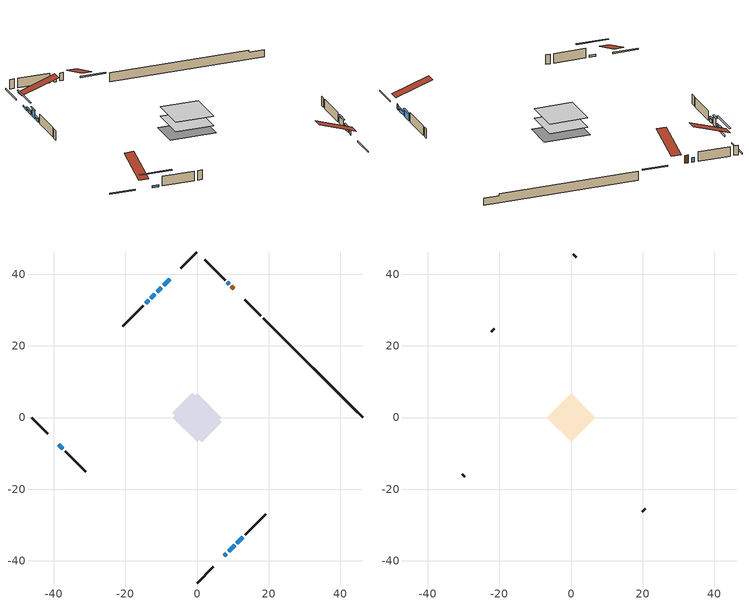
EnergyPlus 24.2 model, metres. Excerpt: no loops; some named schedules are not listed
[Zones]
conditioned space
 floor adiabatic (AdiabaticFloorConstruction): -6.8,0 0,6.8 6.8,0 0,-6.8 z0.61
 floor foundation (Slab1 construction): -6.92,1.27 -1.27,6.92 6.92,-1.27 1.27,-6.92 z-1.74
 wall outside (RimJoist1 construction): 0,-46.19 4.57,-41.62 / -46.19,0 -41.62,-4.57 / 0,46.19 -4.57,41.62 / 17.86,28.33 13.29,32.9 z0.61:0.91
 wall outside (AdiabaticWallConstruction 1): 10.23,35.96 9.6,36.59 z0.61:2.64
 wall outside (AdiabaticWallConstruction): 8.94,37.25 8.51,37.68 / 7.62,-38.56 8.21,-37.98 z0.61:1.83; -7.63,38.56 -9.3,36.89 / -38.56,-7.62 -37.45,-8.74 z0.61:1.09; -9.95,36.23 -11.14,35.05 / -13.53,32.66 -14.34,31.85 / 8.87,-37.32 10.48,-35.7 z0.61:1.47; -11.79,34.39 -12.87,33.31 z0.61:2.69; 11.14,-35.05 12.83,-33.36 z0.61:2.34
 wall outside (Wall1 construction): 13.48,-32.7 19.22,-26.97 / -36.79,-9.4 -31.06,-15.13 / -14.99,31.19 -20.73,25.46 / 7.85,38.33 2.12,44.07 z0.61:3.05
 wall foundation (FoundationWall1 construction): 18.51,27.67,-1.74 18.51,27.67,0.61 43.42,2.77,0.61 43.42,2.77,0.13 46.19,0,0.13 46.19,0,-1.74
 window (WindowConstruction 5): 8.94,37.25 8.51,37.68 z0.61:1.83
 window (WindowConstruction 7): -7.63,38.56 -9.3,36.89 z0.61:1.09
 window (WindowConstruction 8): -38.56,-7.63 -37.45,-8.74 z0.61:1.09
 window (WindowConstruction 6): 7.63,-38.56 8.21,-37.98 z0.61:1.83
 window (WindowConstruction): -9.95,36.23 -11.14,35.05 z0.61:1.47
 window (WindowConstruction 1): -11.79,34.39 -12.87,33.31 z0.61:2.69
 window (WindowConstruction 2): -13.53,32.66 -14.34,31.85 z0.61:1.47
 window (WindowConstruction 3): 8.87,-37.32 10.48,-35.7 z0.61:1.47
 window (WindowConstruction 4): 11.14,-35.05 12.83,-33.36 z0.61:2.34
 door (Door): 10.23,35.96 9.6,36.59 z0.61:2.64
 ceiling adiabatic (AdiabaticFloorConstruction): 0,-6.8 6.8,0 0,6.8 -6.8,0 z0.61
attic - vented
 floor to conditioned space (Floor1 construction Reversed): -6.8,0 0,6.8 6.8,0 0,-6.8 z3.05
 wall outside (Wall2 construction): 19.88,-26.31 20.68,-25.51 / -30.4,-15.79 -29.6,-16.59 / -21.38,24.8 -22.19,24 / 1.46,44.73 0.66,45.53 z0.61:3.05
 roof outside (Roof1 construction): 6.97,-39.22,3.05 0.35,-32.59,6.17 -1.4,-34.34,6.17 5.22,-40.96,3.05; -39.22,-6.97,3.05 -32.59,-0.35,6.17 -34.34,1.4,6.17 -40.96,-5.22,3.05; -6.97,39.22,3.05 -0.35,32.59,6.17 1.4,34.34,6.17 -5.22,40.96,3.05; 10.89,35.3,3.05 4.26,28.68,6.17 6.01,26.93,6.17 12.63,33.55,3.05
shading: -11.23,34.95 -5.69,40.5 -5.95,40.76 -11.49,35.21 z3.83; -35.08,-11.11 -40.93,-5.26 -41.19,-5.52 -35.34,-11.37 z4.44; -11.35,34.84 -9.74,36.45 -10,36.71 -11.61,35.1 z1.77; -13.08,33.1 -11.58,34.6 -11.84,34.86 -13.34,33.36 z2.99; -14.55,31.64 -13.32,32.87 -13.58,33.13 -14.81,31.9 z1.77; 10.69,-35.49 8.66,-37.53 8.92,-37.79 10.95,-35.75 z1.77; 13.04,-33.15 10.93,-35.26 11.19,-35.52 13.3,-33.41 z2.64
[Building]
Building 1: Terrain=Suburbs
[Site:Location]
Mont Joli AP_QC: Latitude {deg}=48.61; Longitude {deg}=-68.21; Time Zone {hr}=-5; Elevation {m}=52; Keep Site Location Information=Yes
[Site:GroundTemperature:Shallow]
-0.843868, -3.04892, -3.2255, -2.1791, 2.02165, 6.20283, 9.82768, 12.1239, 12.319, 10.4514, 6.91898, 2.86606
[Site:WaterMainsTemperature]
Calculation Method=Schedule; Temperature Schedule=mains temperature schedule
[Material] Roughness=Rough; Thermal Absorptance=0.9
Name | Thickness {m} | Conductivity {W/m-K} | Density {kg/m3} | Specific Heat {J/kg-K} | Solar Absorptance | Visible Absorptance
asphalt or fiberglass shingles | 0.00635 | 0.162714 | 1121.4 | 1465.45 | 0.4 | 0.4
ceiling loosefill ins | 0.169333 | 0.0480833 | 16.02 | 1046.75 | 0.7 | 0.7
ceiling stud and cavity | 0.1397 | 0.117189 | 65.682 | 1177.47 | 0.7 | 0.7
concrete 4.0 in. | 0.1016 | 1.803125 | 2242.8 | 837.4 | 0.7 | 0.7
concrete 8.0 in. | 0.2032 | 1.803125 | 2242.8 | 837.4 | 0.7 | 0.7
door material | 0.04445 | 0.0451087 | 512.64 | 1214.23 | 0.7 | 0.7
exterior vertical ins | 0.0421978 | 0.029427 | 32.04 | 1214.23 | 0.7 | 0.7
floor covering | 0.0127 | 0.0433444 | 54.468 | 1339.84 | 0.6 | 0.6
floor rigid ins; wall rigid ins | 0.512978 | 0.029427 | 32.04 | 1214.23 | 0.7 | 0.7
floor stud and cavity | 0.1397 | 1.75129 | 37.0049 | 1207.88 | 0.7 | 0.7
furniture material conditioned space 1 | 0.1524 | 0.115458 | 640.8 | 1214.23 | 0.6 | 0.6
gypsum board | 0.0127 | 0.160291 | 801 | 837.4 | 0.6 | 0.6
gypsum board 1 | 0.0127 | 0.160291 | 801 | 837.4 | 0.7 | 0.7
osb sheathing 0.5 in. | 0.0127 | 0.115458 | 512.64 | 1214.23 | 0.7 | 0.7
osb sheathing 0.75 in. | 0.01905 | 0.115458 | 512.64 | 1214.23 | 0.7 | 0.7
osb sheathing 2.0 in. | 0.0508 | 0.115458 | 512.64 | 1214.23 | 0.7 | 0.7
rim joist rigid ins | 0.051816 | 0.029427 | 32.04 | 1214.23 | 0.7 | 0.7
rim joist stud and cavity | 0.0508 | 0.0347766 | 125.044 | 1163.47 | 0.6 | 0.6
wall stud and cavity | 0.1397 | 0.0840449 | 139.0536 | 1170.24 | 0.7 | 0.7
wall stud and cavity 1 | 0.0889 | 6.1454 | 50.32683 | 1063.81 | 0.6 | 0.6
wall stud and cavity 2 | 0.0889 | 0.380278 | 52.3479 | 1209.89 | 0.7 | 0.7
wall stud and cavity 3 | 0.0889 | 0.391764 | 83.0341 | 1211.67 | 0.7 | 0.7
wood siding | 0.0254 | 0.102417 | 544.68 | 1172.36 | 0.4 | 0.4
wood siding 1 | 0.00254 | 0.102417 | 544.68 | 1172.36 | 0.4 | 0.4
wood siding 2; wood siding 3; wood siding 4 | 0.0254 | 0.102417 | 544.68 | 1172.36 | 0.7 | 0.7
[WindowMaterial:SimpleGlazingSystem]
Name | U-Factor {W/m2-K} | Solar Heat Gain Coefficient
WindowMaterial | 1.92427 | 0.36
WindowMaterial 1 | 1.73349 | 0.43
WindowMaterial 2 | 1.87771 | 0.38
WindowMaterial 3 | 1.71021 | 0.44
WindowMaterial 4 | 2.96789 | 0.62
WindowMaterial 5 | 2.95937 | 0.63
WindowMaterial 6 | 2.06566 | 0.3
[Construction]
AdiabaticFloorConstruction: floor stud and cavity, floor rigid ins, osb sheathing 0.75 in., floor covering
AdiabaticWallConstruction: wood siding 3, wall rigid ins, wall stud and cavity 2, gypsum board
AdiabaticWallConstruction 1: wood siding 4, wall rigid ins, wall stud and cavity 2, gypsum board
Door: door material
Floor1 construction Reversed: gypsum board, ceiling stud and cavity, ceiling loosefill ins
FoundationWall1 construction: concrete 8.0 in., gypsum board 1
furniture construction conditioned space 1: furniture material conditioned space 1
PartitionWallConstruction: gypsum board, wall stud and cavity 3, gypsum board
RimJoist1 construction: wood siding 2, rim joist rigid ins, osb sheathing 2.0 in., rim joist stud and cavity
Roof1 construction: asphalt or fiberglass shingles
Slab1 construction: concrete 4.0 in.
Wall1 construction: wood siding, osb sheathing 0.5 in., wall stud and cavity, gypsum board
Wall2 construction: wood siding 1, wall stud and cavity 1
WindowConstruction: WindowMaterial
WindowConstruction 1: WindowMaterial 1
WindowConstruction 2; WindowConstruction 3: WindowMaterial 2
WindowConstruction 4: WindowMaterial 3
WindowConstruction 5: WindowMaterial 4
WindowConstruction 6: WindowMaterial 5
WindowConstruction 7; WindowConstruction 8: WindowMaterial 6
[Zone] Multiplier=1; Part of Total Floor Area=Yes
Name | Volume {m3}
attic - vented | 46.8804
conditioned space | 458.6
[Space]
Name | Zone | Volume {m3}
attic - vented 1 | attic - vented | 46.8804
conditioned space 1 | conditioned space | 458.6
[ZoneInfiltration:EffectiveLeakageArea]
infil attic - vented 1: Zone or Space=attic - vented 1; Schedule=Always On Discrete; Effective Air Leakage Area {cm2}=3217.04; Stack Coefficient=0.000386687; Wind Coefficient=1.32862e-05
[ZoneMixing]
whole house fan mix: Zone or Space=attic - vented; Schedule=Always On Continuous; Design Flow Rate Calculation Method=Flow/Zone; Design Flow Rate {m3/s}=0; Source Zone or Space=conditioned space
[SurfaceProperty:ExposedFoundationPerimeter]
Slab1: Exposed Perimeter Calculation Method=TotalExposedPerimeter; Total Exposed Perimeter {m}=39.136
[InternalMass] Zone or ZoneList=conditioned space; Space or SpaceList=conditioned space 1
Name | Construction | Surface Area {m2}
furniture mass conditioned space 1 | furniture construction conditioned space 1 | 73.9999
partition wall mass | PartitionWallConstruction | 185
[Lights]
interior lighting: Zone or ZoneList or Space or SpaceList=conditioned space 1; Schedule=interior lighting schedule; Design Level Calculation Method=LightingLevel; Lighting Level {W}=343.2; Return Air Fraction=0; Fraction Radiant=0.6; Fraction Visible=0.2; Fraction Replaceable=1
[People]
occupants: Zone or ZoneList or Space or SpaceList=conditioned space 1; Number of People Schedule=occupants schedule; Number of People Calculation Method=People; Number of People=3; Fraction Radiant=0.314171; Sensible Heat Fraction=0.56303; Activity Level Schedule=occupants activity schedule; Carbon Dioxide Generation Rate {m3/s-W}=0; Enable ASHRAE 55 Comfort Warnings=No; Mean Radiant Temperature Calculation Type=EnclosureAveraged
[ElectricEquipment] Zone or ZoneList or Space or SpaceList=conditioned space 1; Design Level Calculation Method=EquipmentLevel
Name | Schedule | Design Level {W} | Fraction Latent | Fraction Radiant | Fraction Lost
clothes dryer | clothes dryer schedule | 140.772 | 0.015 | 0.081 | 0.85
clothes washer | clothes washer schedule | 32.1985 | 0.03 | 0.162 | 0.7
cooking range | cooking range schedule | 215.147 | 0.08 | 0.432 | 0.2
dishwasher | dishwasher schedule | 66.8632 | 0.3 | 0.18 | 0.4
fridge | fridge schedule | 72.9452 | 0 | 0.6 | 0
mech vent bath fan 0 | mech vent bath fan 0 schedule | 100 | 0 | 0 | 1
mech vent house fan | mech vent house fan schedule | 0 | 0 | 0 | 1
mech vent house fan cfis | mech vent house fan cfis schedule | 0 | 0 | 0 | 0
mech vent range fan 0 | mech vent range fan 0 schedule | 150 | 0 | 0 | 1
misc plug loads | misc plug loads schedule | 494.7 | 0.045 | 0.513 | 0.1
whole house fan | Always On Discrete | 0 | 0 | 0 | 1
[OtherEquipment] Zone or ZoneList or Space or SpaceList=conditioned space 1; Design Level Calculation Method=EquipmentLevel
Name | Fuel Type | Schedule | Design Level {W} | Fraction Latent | Fraction Radiant | Fraction Lost
clothes dryer 1 | Electricity | clothes dryer schedule | 0 | 0.015 | 0.081 | 0.85
cooking range 1 | Electricity | cooking range schedule | 0 | 0.08 | 0.432 | 0.2
general water use latent | None | general water use schedule | 62.594 | 1 | 0 | 0
general water use sensible | None | general water use schedule | -61.6891 | 0 | 0.6 | 0
mech vent house fan latent load | None | Always On Discrete | 0 | 1 | 0 | 0
mech vent house fan sensible load | None | Always On Discrete | 0 | 0 | 0 | 0
water heater energy adjustment1 | Electricity | Always On Discrete | 0.01 | 0 | 0 | 1
[ZoneInfiltration:DesignFlowRate] Zone or ZoneList or Space or SpaceList=conditioned space 1; Schedule=Always On Discrete; Design Flow Rate Calculation Method=Flow/Zone; Design Flow Rate {m3/s}=0
infil flow; natural vent flow; whole house fan flow
[ZoneControl:Thermostat]
conditioned space Thermostat: Zone or ZoneList=conditioned space; Control Type Schedule=conditioned space Thermostat Schedule; Control 1=conditioned space temperature setpoint; Temperature Difference Between Cutout And Setpoint {deltaC}=0
[ZoneHVAC:Baseboard:Convective:Electric]
electric baseboard: Availability Schedule=Always On Discrete; Heating Design Capacity {W}=7361.95; Efficiency=1
[AirLoopHVAC:UnitarySystem]
unit heater unitary system: Control Type=Load; Controlling Zone or Thermostat Location=conditioned space; Dehumidification Control Type=None; Availability Schedule=Always On Discrete; Supply Fan=unit heater supply fan; Fan Placement=BlowThrough; Supply Air Fan Operating Mode Schedule=unit heater auto fan schedule; Heating Coil=unit heater htg coil; DX Heating Coil Sizing Ratio=1; Use DOAS DX Cooling Coil=No; Minimum Supply Air Temperature {C}=2; Latent Load Control=SensibleOnlyLoadControl; Cooling Supply Air Flow Rate Method=None; Heating Supply Air Flow Rate Method=SupplyAirFlowRate; Heating Supply Air Flow Rate {m3/s}=0.00141584; No Load Supply Air Flow Rate Method=SupplyAirFlowRate; No Load Supply Air Flow Rate {m3/s}=0; No Load Supply Air Flow Rate Control Set To Low Speed=Yes; Maximum Supply Air Temperature {C}=48.8889; Maximum Outdoor Dry-Bulb Temperature for Supplemental Heater Operation {C}=21; Ancillary On-Cycle Electric Power {W}=0; Ancillary Off-Cycle Electric Power {W}=0
[Fan:SystemModel]
unit heater supply fan: Availability Schedule=Always On Discrete; Design Maximum Air Flow Rate {m3/s}=0.00141584; Speed Control Method=Discrete; Electric Power Minimum Flow Rate Fraction=0.2; Design Pressure Rise {Pa}=500; Motor Efficiency=1; Motor In Air Stream Fraction=1; Design Electric Power Consumption {W}=Autosize; Design Power Sizing Method=PowerPerFlow; Electric Power Per Unit Flow Rate {W/(m3/s)}=28251.7; Electric Power Per Unit Flow Rate Per Unit Pressure {W/((m3/s)-Pa)}=1.66667; Fan Total Efficiency=0.7; Motor Loss Radiative Fraction=0; Number of Speeds=1; Speed Flow Fraction 1=1; Speed Electric Power Fraction 1=1
[Coil:Heating:Fuel]
unit heater htg coil: Availability Schedule=Always On Discrete; Fuel Type=OtherFuel1; Burner Efficiency=0.3; Nominal Capacity {W}=0.293071; On Cycle Parasitic Electric Load {W}=0; Off Cycle Parasitic Fuel Load {W}=0
[Zone equipment]
conditioned space: electric baseboard, unit heater unitary system
[Foundation:Kiva]
Foundation Kiva 1: Initial Indoor Air Temperature {C}=18; Wall Height Above Grade {m}=0.609996; Wall Depth Below Slab {m}=0.2032; Custom Block Material Name 1=exterior vertical ins; Custom Block Depth 1 {m}=2.350008; Custom Block X Position 1 {m}=0.2159; Custom Block Z Position 1 {m}=0
[Foundation:Kiva:Settings]
Soil Conductivity {W/m-K}=0.849921; Soil Density {kg/m3}=1842.3; Soil Specific Heat {J/kg-K}=418.7; Ground Solar Absorptivity=0.9; Ground Thermal Absorptivity=0.9; Ground Surface Roughness {m}=0.03; Far-Field Width {m}=40; Deep-Ground Boundary Condition=ZeroFlux; Deep-Ground Depth {m}=40; Minimum Cell Dimension {m}=0.2; Maximum Cell Growth Coefficient=3; Simulation Timestep=Timestep
[Exterior:Lights]
exterior lighting: Schedule=exterior lighting schedule; Design Level {W}=75.6
[EnergyManagementSystem:GlobalVariable]
infil_program_Qfan
infil_program_Qinf
natural_vent_program_Qnv
natural_vent_program_Qwhf
[EnergyManagementSystem:Sensor]
Name | Output:Variable or Output:Meter Index Key | Output:Variable or Output:Meter
airflow_gain | infil flow | Infiltration Sensible Heat Gain Energy
airflow_gain_1 | natural vent flow | Infiltration Sensible Heat Gain Energy
airflow_gain_2 | whole house fan flow | Infiltration Sensible Heat Gain Energy
airflow_loss | infil flow | Infiltration Sensible Heat Loss Energy
airflow_loss_1 | natural vent flow | Infiltration Sensible Heat Loss Energy
airflow_loss_2 | whole house fan flow | Infiltration Sensible Heat Loss Energy
clg_load_cond |  | Cooling:EnergyTransfer:Zone:CONDITIONED SPACE
clg_sp_s; clg_sp_s_1 | cooling setpoint | Schedule Value
clothes_dryer_exhaust_0_sch_s | clothes dryer exhaust 0 schedule | Schedule Value
conditioned_space_clg_unmet_s | conditioned space | Zone Cooling Setpoint Not Met Time
conditioned_space_htg_unmet_s | conditioned space | Zone Heating Setpoint Not Met Time
cool_season | cooling season schedule | Schedule Value
fridge_tin_s | conditioned space | Zone Mean Air Temperature
htg_load_cond |  | Heating:EnergyTransfer:Zone:CONDITIONED SPACE
htg_sp_s; htg_sp_s_1 | heating setpoint | Schedule Value
ig_ee_conv | clothes dryer | Electric Equipment Convective Heating Energy
ig_ee_conv_2 | cooking range | Electric Equipment Convective Heating Energy
ig_ee_conv_4 | fridge | Electric Equipment Convective Heating Energy
ig_ee_conv_5 | misc plug loads | Electric Equipment Convective Heating Energy
ig_ee_conv_6 | whole house fan | Electric Equipment Convective Heating Energy
ig_ee_rad | clothes dryer | Electric Equipment Radiant Heating Energy
ig_ee_rad_2 | cooking range | Electric Equipment Radiant Heating Energy
ig_ee_rad_4 | fridge | Electric Equipment Radiant Heating Energy
ig_ee_rad_5 | misc plug loads | Electric Equipment Radiant Heating Energy
ig_ee_rad_6 | whole house fan | Electric Equipment Radiant Heating Energy
ig_lgt_conv | interior lighting | Lights Convective Heating Energy
ig_lgt_rad | interior lighting | Lights Radiant Heating Energy
ig_lgt_vis | interior lighting | Lights Visible Radiation Heating Energy
ig_oe_conv | clothes dryer 1 | Other Equipment Convective Heating Energy
ig_oe_conv_1 | cooking range 1 | Other Equipment Convective Heating Energy
ig_oe_conv_2 | general water use latent | Other Equipment Convective Heating Energy
ig_oe_conv_3 | general water use sensible | Other Equipment Convective Heating Energy
ig_oe_conv_4 | water heater energy adjustment1 | Other Equipment Convective Heating Energy
ig_oe_rad | clothes dryer 1 | Other Equipment Radiant Heating Energy
ig_oe_rad_1 | cooking range 1 | Other Equipment Radiant Heating Energy
ig_oe_rad_2 | general water use latent | Other Equipment Radiant Heating Energy
ig_oe_rad_3 | general water use sensible | Other Equipment Radiant Heating Energy
ig_oe_rad_4 | water heater energy adjustment1 | Other Equipment Radiant Heating Energy
ig_ppl_conv | occupants | People Convective Heating Energy
ig_ppl_rad | occupants | People Radiant Heating Energy
im_conv | furniture mass conditioned space 1 | Surface Inside Face Convection Heat Gain Energy
im_conv_1 | partition wall mass | Surface Inside Face Convection Heat Gain Energy
im_ig | furniture mass conditioned space 1 | Surface Inside Face Internal Gains Radiation Heat Gain Energy
im_ig_1 | partition wall mass | Surface Inside Face Internal Gains Radiation Heat Gain Energy
im_lgt | furniture mass conditioned space 1 | Surface Inside Face Lights Radiation Heat Gain Energy
im_lgt_1 | partition wall mass | Surface Inside Face Lights Radiation Heat Gain Energy
im_sol | furniture mass conditioned space 1 | Surface Inside Face Solar Radiation Heat Gain Energy
im_sol_1 | partition wall mass | Surface Inside Face Solar Radiation Heat Gain Energy
im_surf | furniture mass conditioned space 1 | Surface Inside Face Net Surface Thermal Radiation Heat Gain Energy
im_surf_1 | partition wall mass | Surface Inside Face Net Surface Thermal Radiation Heat Gain Energy
mech_vent_bath_fan_0_sch_s | mech vent bath fan 0 schedule | Schedule Value
mech_vent_range_fan_0_sch_s | mech vent range fan 0 schedule | Schedule Value
mv_conv | mech vent bath fan 0 | Electric Equipment Convective Heating Energy
mv_conv_1 | mech vent house fan | Electric Equipment Convective Heating Energy
mv_conv_2 | mech vent house fan cfis | Electric Equipment Convective Heating Energy
mv_conv_3 | mech vent range fan 0 | Electric Equipment Convective Heating Energy
mv_conv_4 | mech vent house fan latent load | Other Equipment Convective Heating Energy
mv_conv_5 | mech vent house fan sensible load | Other Equipment Convective Heating Energy
mv_rad | mech vent bath fan 0 | Electric Equipment Radiant Heating Energy
mv_rad_1 | mech vent house fan | Electric Equipment Radiant Heating Energy
mv_rad_2 | mech vent house fan cfis | Electric Equipment Radiant Heating Energy
mv_rad_3 | mech vent range fan 0 | Electric Equipment Radiant Heating Energy
mv_rad_4 | mech vent house fan latent load | Other Equipment Radiant Heating Energy
mv_rad_5 | mech vent house fan sensible load | Other Equipment Radiant Heating Energy
natural_vent_s | natural vent schedule | Schedule Value
out_pb_s |  | Site Outdoor Air Barometric Pressure
out_wt_s |  | Site Outdoor Air Humidity Ratio
site_vw_s |  | Site Wind Speed
ss_back_out | Window1 | Surface Window Shortwave from Zone Back Out Window Heat Transfer Rate
ss_back_out_1 | Window10 | Surface Window Shortwave from Zone Back Out Window Heat Transfer Rate
ss_back_out_2 | Window13 | Surface Window Shortwave from Zone Back Out Window Heat Transfer Rate
ss_back_out_3 | Window2 | Surface Window Shortwave from Zone Back Out Window Heat Transfer Rate
ss_back_out_4 | Window3 | Surface Window Shortwave from Zone Back Out Window Heat Transfer Rate
ss_back_out_5 | Window5 | Surface Window Shortwave from Zone Back Out Window Heat Transfer Rate
ss_back_out_6 | Window6 | Surface Window Shortwave from Zone Back Out Window Heat Transfer Rate
ss_back_out_7 | Window7 | Surface Window Shortwave from Zone Back Out Window Heat Transfer Rate
ss_back_out_8 | Window9 | Surface Window Shortwave from Zone Back Out Window Heat Transfer Rate
ss_conv | Door1 | Surface Inside Face Convection Heat Gain Energy
ss_conv_1 | Window1 | Surface Inside Face Convection Heat Gain Energy
ss_conv_2 | Window10 | Surface Inside Face Convection Heat Gain Energy
ss_conv_3 | Window13 | Surface Inside Face Convection Heat Gain Energy
ss_conv_4 | Window2 | Surface Inside Face Convection Heat Gain Energy
ss_conv_5 | Window3 | Surface Inside Face Convection Heat Gain Energy
ss_conv_6 | Window5 | Surface Inside Face Convection Heat Gain Energy
ss_conv_7 | Window6 | Surface Inside Face Convection Heat Gain Energy
ss_conv_8 | Window7 | Surface Inside Face Convection Heat Gain Energy
ss_conv_9 | Window9 | Surface Inside Face Convection Heat Gain Energy
ss_ig | Door1 | Surface Inside Face Internal Gains Radiation Heat Gain Energy
ss_ig_1 | Window1 | Surface Inside Face Internal Gains Radiation Heat Gain Energy
ss_ig_2 | Window10 | Surface Inside Face Internal Gains Radiation Heat Gain Energy
ss_ig_3 | Window13 | Surface Inside Face Internal Gains Radiation Heat Gain Energy
ss_ig_4 | Window2 | Surface Inside Face Internal Gains Radiation Heat Gain Energy
ss_ig_5 | Window3 | Surface Inside Face Internal Gains Radiation Heat Gain Energy
ss_ig_6 | Window5 | Surface Inside Face Internal Gains Radiation Heat Gain Energy
ss_ig_7 | Window6 | Surface Inside Face Internal Gains Radiation Heat Gain Energy
ss_ig_8 | Window7 | Surface Inside Face Internal Gains Radiation Heat Gain Energy
ss_ig_9 | Window9 | Surface Inside Face Internal Gains Radiation Heat Gain Energy
ss_lgt | Door1 | Surface Inside Face Lights Radiation Heat Gain Energy
ss_sol | Door1 | Surface Inside Face Solar Radiation Heat Gain Energy
ss_surf | Door1 | Surface Inside Face Net Surface Thermal Radiation Heat Gain Energy
ss_surf_1 | Window1 | Surface Inside Face Net Surface Thermal Radiation Heat Gain Energy
ss_surf_2 | Window10 | Surface Inside Face Net Surface Thermal Radiation Heat Gain Energy
ss_surf_3 | Window13 | Surface Inside Face Net Surface Thermal Radiation Heat Gain Energy
ss_surf_4 | Window2 | Surface Inside Face Net Surface Thermal Radiation Heat Gain Energy
ss_surf_5 | Window3 | Surface Inside Face Net Surface Thermal Radiation Heat Gain Energy
ss_surf_6 | Window5 | Surface Inside Face Net Surface Thermal Radiation Heat Gain Energy
ss_surf_7 | Window6 | Surface Inside Face Net Surface Thermal Radiation Heat Gain Energy
ss_surf_8 | Window7 | Surface Inside Face Net Surface Thermal Radiation Heat Gain Energy
ss_surf_9 | Window9 | Surface Inside Face Net Surface Thermal Radiation Heat Gain Energy
ss_trans_in | Window1 | Surface Window Transmitted Solar Radiation Rate
ss_trans_in_1 | Window10 | Surface Window Transmitted Solar Radiation Rate
ss_trans_in_2 | Window13 | Surface Window Transmitted Solar Radiation Rate
ss_trans_in_3 | Window2 | Surface Window Transmitted Solar Radiation Rate
ss_trans_in_4 | Window3 | Surface Window Transmitted Solar Radiation Rate
ss_trans_in_5 | Window5 | Surface Window Transmitted Solar Radiation Rate
ss_trans_in_6 | Window6 | Surface Window Transmitted Solar Radiation Rate
ss_trans_in_7 | Window7 | Surface Window Transmitted Solar Radiation Rate
ss_trans_in_8 | Window9 | Surface Window Transmitted Solar Radiation Rate
ss_trans_out | Window1 | Surface Inside Face Initial Transmitted Diffuse Transmitted Out Window Solar Radiation Rate
ss_trans_out_1 | Window10 | Surface Inside Face Initial Transmitted Diffuse Transmitted Out Window Solar Radiation Rate
ss_trans_out_2 | Window13 | Surface Inside Face Initial Transmitted Diffuse Transmitted Out Window Solar Radiation Rate
ss_trans_out_3 | Window2 | Surface Inside Face Initial Transmitted Diffuse Transmitted Out Window Solar Radiation Rate
ss_trans_out_4 | Window3 | Surface Inside Face Initial Transmitted Diffuse Transmitted Out Window Solar Radiation Rate
ss_trans_out_5 | Window5 | Surface Inside Face Initial Transmitted Diffuse Transmitted Out Window Solar Radiation Rate
ss_trans_out_6 | Window6 | Surface Inside Face Initial Transmitted Diffuse Transmitted Out Window Solar Radiation Rate
ss_trans_out_7 | Window7 | Surface Inside Face Initial Transmitted Diffuse Transmitted Out Window Solar Radiation Rate
ss_trans_out_8 | Window9 | Surface Inside Face Initial Transmitted Diffuse Transmitted Out Window Solar Radiation Rate
s_conv | Floor1 | Surface Inside Face Convection Heat Gain Energy
s_conv_1 | FoundationWall1 | Surface Inside Face Convection Heat Gain Energy
s_conv_10 | Wall1:225 | Surface Inside Face Convection Heat Gain Energy
s_conv_11 | Wall1:315 | Surface Inside Face Convection Heat Gain Energy
s_conv_12 | Wall1:45 | Surface Inside Face Convection Heat Gain Energy
s_conv_2 | inferred conditioned ceiling | Surface Inside Face Convection Heat Gain Energy
s_conv_3 | inferred conditioned floor | Surface Inside Face Convection Heat Gain Energy
s_conv_4 | RimJoist1:135 | Surface Inside Face Convection Heat Gain Energy
s_conv_5 | RimJoist1:225 | Surface Inside Face Convection Heat Gain Energy
s_conv_6 | RimJoist1:315 | Surface Inside Face Convection Heat Gain Energy
s_conv_7 | RimJoist1:45 | Surface Inside Face Convection Heat Gain Energy
s_conv_8 | Slab1 | Surface Inside Face Convection Heat Gain Energy
s_conv_9 | Wall1:135 | Surface Inside Face Convection Heat Gain Energy
s_ig | Floor1 | Surface Inside Face Internal Gains Radiation Heat Gain Energy
s_ig_1 | FoundationWall1 | Surface Inside Face Internal Gains Radiation Heat Gain Energy
s_ig_10 | Wall1:225 | Surface Inside Face Internal Gains Radiation Heat Gain Energy
s_ig_11 | Wall1:315 | Surface Inside Face Internal Gains Radiation Heat Gain Energy
